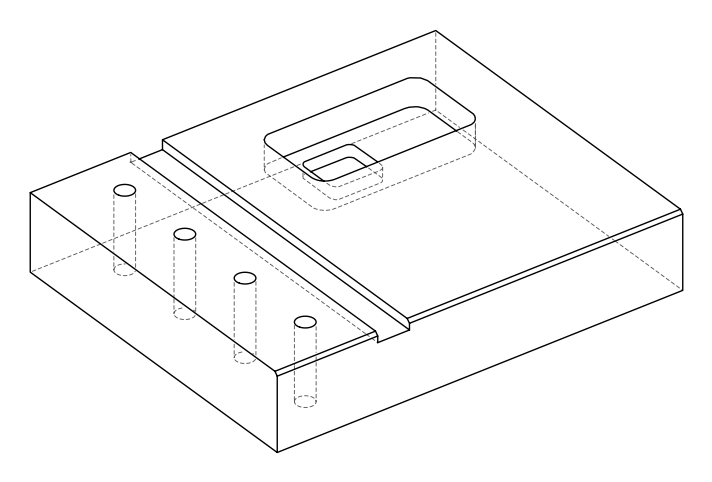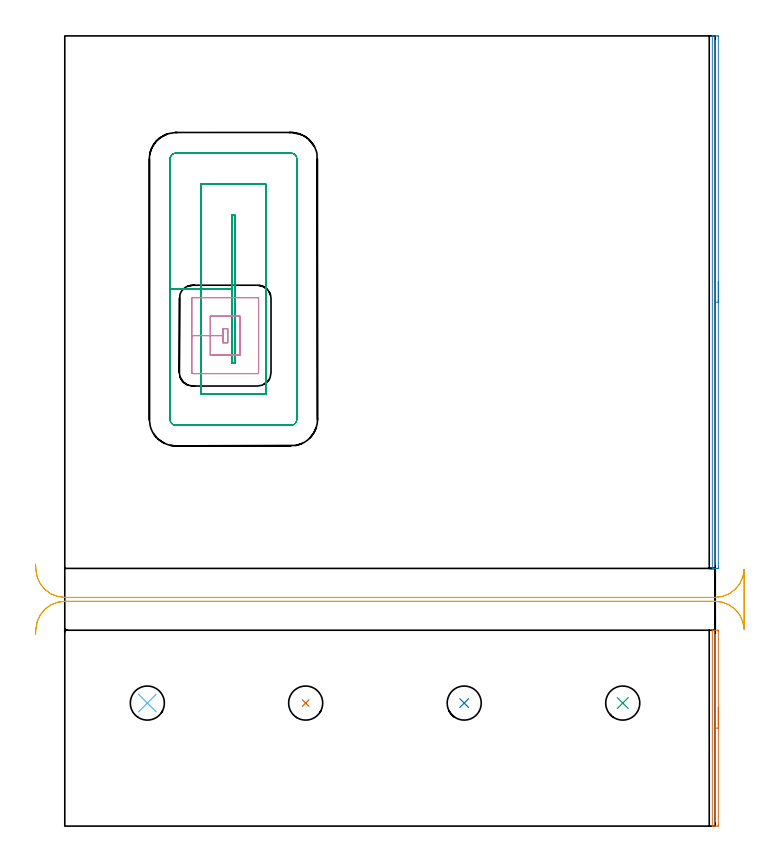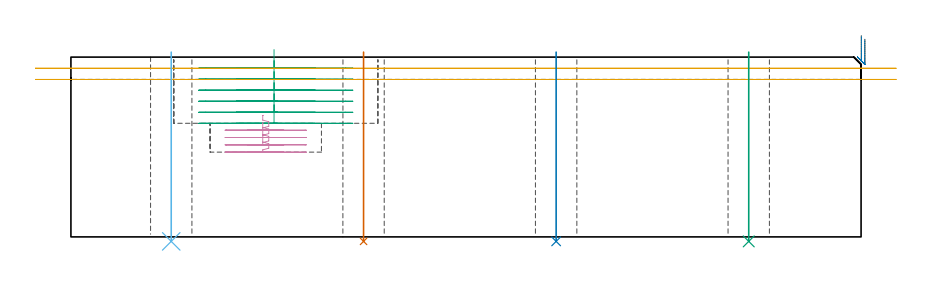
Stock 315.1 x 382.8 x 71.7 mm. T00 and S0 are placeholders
(PLAN: 9 operations, 4 tool changes, 23.1 min)
(1 AREA_MILL | FG_CHAMFER_SURFACE | UGT0205_001 | 1.65 min | 410 mm3)
(2 AREA_MILL_1 | FG_CHAMFER_SURFACE_1 | UGT0205_001 | 4.26 min | 1096 mm3)
(3 MILL_RECTANGULAR_POCKET | POCKET_RECTANGULAR_STRAIGHT | UGT0201_136 | Follow Part, ap 5, ae 75% | 10.62 min | 322543 mm3)
(4 MILL_RECTANGULAR_POCKET_1 | POCKET_RECTANGULAR_STRAIGHT_1 | NXT0201_011 | Follow Part, ap 3, ae 75% | 2.29 min | 24538 mm3)
(5 MILL_RECTANGULAR_SLOT | SLOT_RECTANGULAR | UGT0201_006 | Follow Part, ap 7, ae 75% | 3.03 min | 83804 mm3)
(6 INDEXABLE_INSERT_DRILL_THROUGH_HOLE_FROM_SOLID | STEP1HOLE | NXT0302_004 | 0.3 min | 15349 mm3)
(7 INDEXABLE_INSERT_DRILL_THROUGH_HOLE_FROM_SOLID_1 | STEP1HOLE_1 | NXT0302_004 | 0.3 min | 15282 mm3)
(8 INDEXABLE_INSERT_DRILL_THROUGH_HOLE_FROM_SOLID_2 | STEP1HOLE_2 | NXT0302_004 | 0.3 min | 15309 mm3)
(9 INDEXABLE_INSERT_DRILL_THROUGH_HOLE_FROM_SOLID_3 | STEP1HOLE_3 | NXT0302_004 | 0.3 min | 15307 mm3)
(TOOL UGT0205_001 | Chamfer Mill 20 x 3 x 45 deg. | D20 FL50 Z2)
(TOOL UGT0201_136 | Carbide End Mill 20.0 | D20 FL30 Z4)
(TOOL NXT0201_011 | ENDMILL 12mm [2P460-1200-NA 1630] | D12 FL38 Z6)
(TOOL UGT0201_006 | End Mill 28 mm | D28 FL25 Z2)
(TOOL NXT0302_004 | Index. Insert Drill 16.5mm [880-D1650L20-05] | D16.5 PA176 FL83 Z2)
(OP 1 AREA_MILL)
G17 G21 G94 G90
T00 M6
G54
G17 G0 G90 X316.6 Y57.45 S1061 M3
G43 Z81.7 H0
Z78.8
G94 G1 Y57.412 Z77.928 F250.
Y57.298 Z77.064
Y57.109 Z76.212
Y56.847 Z75.38
Y56.513 Z74.574
Y56.11 Z73.8
Y55.642 Z73.064
Y55.11 Z72.372
Y54.521 Z71.729
Y53.878 Z71.14
Y53.186 Z70.609
Y52.45 Z70.14
Y51.676 Z69.737
Y50.87 Z69.403
Y50.038 Z69.141
Y49.187 Z68.952
Y48.322 Z68.838
Y47.45 Z68.8
X316.599 Y0.438 Z68.801
X316.591 Y0.002 Z68.805
X316.353 Y0. Z69.044
X315.15 Z70.245
X314.532 Z70.867
X314.095 Z71.304
X313.744 Y0.003 Z71.647
X313.739 Y0.006 Z71.652
X313.704 Y0.051 Z71.69
X313.7 Y0.157 Z71.7
Y94.743
X313.704 Y94.849 Z71.69
X313.739 Y94.894 Z71.652
X313.744 Y94.897 Z71.647
X314.096 Y94.9 Z71.304
X314.523 Z70.877
X315.15 Z70.245
X316.353 Z69.044
X316.591 Y94.898 Z68.805
X316.6 Y94.461 Z68.8
Y47.45
X315.186 Z70.214
Y3.28
X315.184 Y2.388 Z70.216
X315.183 Y2.355 Z70.217
X315.15 Y2.07 Z70.25
X315.118 Y2.388 Z70.282
X315.115 Y2.423 Z70.285
X315.114 Y3.28 Z70.286
Y91.62
X315.116 Y92.512 Z70.284
X315.117 Y92.545 Z70.283
X315.15 Y92.83 Z70.25
X315.182 Y92.512 Z70.218
X315.184 Y92.477 Z70.216
X315.186 Y91.62 Z70.214
Y47.45
Y46.578 Z70.252
Y45.714 Z70.366
Y44.862 Z70.555
Y44.03 Z70.817
Y43.224 Z71.151
Y42.45 Z71.554
Y41.714 Z72.023
Y41.022 Z72.554
Y40.379 Z73.143
Y39.79 Z73.786
Y39.258 Z74.478
Y38.79 Z75.214
Y38.387 Z75.988
Y38.053 Z76.794
Y37.791 Z77.626
Y37.602 Z78.478
Y37.488 Z79.343
Y37.45 Z80.214
G0 Z81.7
M5
M2
(OP 2 AREA_MILL_1)
G17 G21 G94 G90
T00 M6
G54
G17 G0 G90 X316.6 Y263.8 S1061 M3
G43 Z81.7 H0
Z78.8
G94 G1 Y263.762 Z77.928 F250.
Y263.648 Z77.064
Y263.459 Z76.212
Y263.197 Z75.38
Y262.863 Z74.574
Y262.46 Z73.8
Y261.992 Z73.064
Y261.46 Z72.372
Y260.871 Z71.729
Y260.228 Z71.14
Y259.536 Z70.609
Y258.8 Z70.14
Y258.026 Z69.737
Y257.22 Z69.403
Y256.388 Z69.141
Y255.536 Z68.952
Y254.672 Z68.838
Y253.8 Z68.8
Y125.395
X316.599 Y125.23 Z68.801
X316.591 Y124.802 Z68.805
X316.336 Y124.8 Z69.061
X316.039 Z69.357
X315.447 Z69.949
X315.15 Z70.245
X314.555 Z70.844
X314.075 Z71.324
X313.737 Y124.806 Z71.654
X313.703 Y124.81 Z71.688
X313.7 Y124.949 Z71.7
Y382.651
X313.703 Y382.79 Z71.688
X313.737 Y382.794 Z71.654
X314.075 Y382.8 Z71.324
X314.555 Z70.844
X315.15 Z70.245
X316.336 Z69.061
X316.591 Y382.798 Z68.805
X316.6 Y382.37 Z68.8
Y253.8
X315.186 Z70.214
Y128.07
X315.184 Y127.178 Z70.216
X315.183 Y127.146 Z70.217
X315.15 Y126.868 Z70.25
X315.118 Y127.178 Z70.282
X315.115 Y127.213 Z70.285
X315.114 Y128.07 Z70.286
Y379.53
X315.116 Y380.422 Z70.284
X315.117 Y380.454 Z70.283
X315.15 Y380.731 Z70.25
X315.182 Y380.422 Z70.218
X315.184 Y380.387 Z70.216
X315.186 Y379.53 Z70.214
Y253.8
Y252.928 Z70.252
Y252.064 Z70.366
Y251.212 Z70.555
Y250.38 Z70.817
Y249.574 Z71.151
Y248.8 Z71.554
Y248.064 Z72.023
Y247.372 Z72.554
Y246.729 Z73.143
Y246.14 Z73.786
Y245.608 Z74.478
Y245.14 Z75.214
Y244.737 Z75.988
Y244.403 Z76.794
Y244.141 Z77.626
Y243.952 Z78.478
Y243.838 Z79.343
Y243.8 Z80.214
G0 Z81.7
M5
M2
(OP 3 MILL_RECTANGULAR_POCKET)
G17 G21 G94 G90
T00 M6
G54
G17 G0 G90 X81. Y287.717 S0 M3
G43 Z81.7 H0
Z74.7
G94 G1 Y260.1 Z67.3 F250.
Y224.2 F500.
X82.4
Y296.
X81.
Y260.1
X66.
Y209.2
X97.4
Y311.
X66.
Y260.1
X51.
Y197.
G3 X53.8 Y194.2 R2.8
G1 X109.6
G3 X112.4 Y197. R2.8
G1 Y323.2
G3 X109.6 Y326. R2.8
G1 X53.8
G3 X51. Y323.2 R2.8
G1 Y260.1
Y259.1
G0 X81. Y287.717 Z70.3
G1 Y260.1 Z62.9 F250.
Y224.2 F500.
X82.4
Y296.
X81.
Y260.1
X66.
Y209.2
X97.4
Y311.
X66.
Y260.1
X51.
Y197.
G3 X53.8 Y194.2 R2.8
G1 X109.6
G3 X112.4 Y197. R2.8
G1 Y323.2
G3 X109.6 Y326. R2.8
G1 X53.8
G3 X51. Y323.2 R2.8
G1 Y260.1
Y259.1
G0 X81. Y287.717 Z65.9
G1 Y260.1 Z58.5 F250.
Y224.2 F500.
X82.4
Y296.
X81.
Y260.1
X66.
Y209.2
X97.4
Y311.
X66.
Y260.1
X51.
Y197.
G3 X53.8 Y194.2 R2.8
G1 X109.6
G3 X112.4 Y197. R2.8
G1 Y323.2
G3 X109.6 Y326. R2.8
G1 X53.8
G3 X51. Y323.2 R2.8
G1 Y260.1
Y259.1
G0 X81. Y287.717 Z61.5
G1 Y260.1 Z54.1 F250.
Y224.2 F500.
X82.4
Y296.
X81.
Y260.1
X66.
Y209.2
X97.4
Y311.
X66.
Y260.1
X51.
Y197.
G3 X53.8 Y194.2 R2.8
G1 X109.6
G3 X112.4 Y197. R2.8
G1 Y323.2
G3 X109.6 Y326. R2.8
G1 X53.8
G3 X51. Y323.2 R2.8
G1 Y260.1
Y259.1
G0 X81. Y287.717 Z57.1
G1 Y260.1 Z49.7 F250.
Y224.2 F500.
X82.4
Y296.
X81.
Y260.1
X66.
Y209.2
X97.4
Y311.
X66.
Y260.1
X51.
Y197.
G3 X53.8 Y194.2 R2.8
G1 X109.6
G3 X112.4 Y197. R2.8
G1 Y323.2
G3 X109.6 Y326. R2.8
G1 X53.8
G3 X51. Y323.2 R2.8
G1 Y260.1
Y259.1
G0 X81. Y287.717 Z52.7
G1 Y260.1 Z45.3 F250.
Y224.2 F500.
X82.4
Y296.
X81.
Y260.1
X66.
Y209.2
X97.4
Y311.
X66.
Y260.1
X51.
Y197.
G3 X53.8 Y194.2 R2.8
G1 X109.6
G3 X112.4 Y197. R2.8
G1 Y323.2
G3 X109.6 Y326. R2.8
G1 X53.8
G3 X51. Y323.2 R2.8
G1 Y260.1
Y259.1
G0 Z81.7
M5
M2
(OP 4 MILL_RECTANGULAR_POCKET_1)
G17 G21 G94 G90
T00 M6
G54
G17 G0 G90 X76.776 Y241. S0 M3
G43 Z81.7 H1
Z48.462
G94 G1 X76.5 Z48.387 F250.
Y234.2 Z46.565
X78.9 Z45.922
Y241. Z44.1
X76.5 Z43.457
Y237.6 Z42.546
Y234.2 F500.
X78.9
Y241.
X76.5
Y237.6
X70.5
Y228.2
X84.9
Y247.
X70.5
Y237.6
X61.5
Y219.7
G3 X62. Y219.2 R0.5
G1 X93.4
G3 X93.9 Y219.7 R0.5
G1 Y255.5
G3 X93.4 Y256. R0.5
G1 X62.
G3 X61.5 Y255.5 R0.5
G1 Y237.6
Y236.6
G0 X76.776 Y241. Z45.546
G1 X76.5 Z45.472 F250.
Y234.2 Z43.65
X78.9 Z43.007
Y241. Z41.185
X76.5 Z40.542
Y237.6 Z39.631
Y234.2 F500.
X78.9
Y241.
X76.5
Y237.6
X70.5
Y228.2
X84.9
Y247.
X70.5
Y237.6
X61.5
Y219.7
G3 X62. Y219.2 R0.5
G1 X93.4
G3 X93.9 Y219.7 R0.5
G1 Y255.5
G3 X93.4 Y256. R0.5
G1 X62.
G3 X61.5 Y255.5 R0.5
G1 Y237.6
Y236.6
G0 X76.776 Y241. Z42.631
G1 X76.5 Z42.557 F250.
Y234.2 Z40.735
X78.9 Z40.092
Y241. Z38.269
X76.5 Z37.626
Y237.6 Z36.715
Y234.2 F500.
X78.9
Y241.
X76.5
Y237.6
X70.5
Y228.2
X84.9
Y247.
X70.5
Y237.6
X61.5
Y219.7
G3 X62. Y219.2 R0.5
G1 X93.4
G3 X93.9 Y219.7 R0.5
G1 Y255.5
G3 X93.4 Y256. R0.5
G1 X62.
G3 X61.5 Y255.5 R0.5
G1 Y237.6
Y236.6
G0 X76.776 Y241. Z39.715
G1 X76.5 Z39.641 F250.
Y234.2 Z37.819
X78.9 Z37.176
Y241. Z35.354
X76.5 Z34.711
Y237.6 Z33.8
Y234.2 F500.
X78.9
Y241.
X76.5
Y237.6
X70.5
Y228.2
X84.9
Y247.
X70.5
Y237.6
X61.5
Y219.7
G3 X62. Y219.2 R0.5
G1 X93.4
G3 X93.9 Y219.7 R0.5
G1 Y255.5
G3 X93.4 Y256. R0.5
G1 X62.
G3 X61.5 Y255.5 R0.5
G1 Y237.6
Y236.6
G0 Z81.7
M5
M2
(OP 5 MILL_RECTANGULAR_SLOT)
G17 G21 G94 G90
T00 M6
G54
G17 G0 G90 X-14.166 Y92.822 S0 M3
G43 Z81.7 H0
Z67.25
G94 G1 X-13.97 Y95.816 F250.
G2 X0. Y108.9 R14. F500.
G1 X315.1
G2 X329.09 Y95.429 R14.
G1 Y124.271
G2 X315.1 Y110.8 R14.
G1 X0.
G2 X-13.97 Y123.884 R14.
G1 X-14.166 Y126.878 F250.
G0 Y92.822 Z62.8
G1 X-13.97 Y95.816
G2 X0. Y108.9 R14. F500.
G1 X315.1
G2 X329.09 Y95.429 R14.
G1 Y124.271
G2 X315.1 Y110.8 R14.
G1 X0.
G2 X-13.97 Y123.884 R14.
G1 X-14.166 Y126.878 F250.
G0 Z81.7
M5
M2
(OP 6 INDEXABLE_INSERT_DRILL_THROUGH_HOLE_FROM_SOLID)
G17 G21 G94 G90
T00 M6
G54
G17 G0 G90 X40. Y59.6 S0 M3
G43 Z81.7 H1
G94 G81 G98 Z-1.788 F250. R73.7
G80
M5
M2
(OP 7 INDEXABLE_INSERT_DRILL_THROUGH_HOLE_FROM_SOLID_1)
G17 G21 G94 G90
T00 M6
G54
G17 G0 G90 X116.7 Y59.6 S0 M3
G43 Z81.7 H1
G94 G81 G98 Z-1.788 F250. R73.7
G80
M5
M2
(OP 8 INDEXABLE_INSERT_DRILL_THROUGH_HOLE_FROM_SOLID_2)
G17 G21 G94 G90
T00 M6
G54
G17 G0 G90 X193.5 Y59.6 S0 M3
G43 Z81.7 H1
G94 G81 G98 Z-1.788 F250. R73.7
G80
M5
M2
(OP 9 INDEXABLE_INSERT_DRILL_THROUGH_HOLE_FROM_SOLID_3)
G17 G21 G94 G90
T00 M6
G54
G17 G0 G90 X270.3 Y59.6 S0 M3
G43 Z81.7 H1
G94 G81 G98 Z-1.788 F250. R73.7
G80
M5
M2
